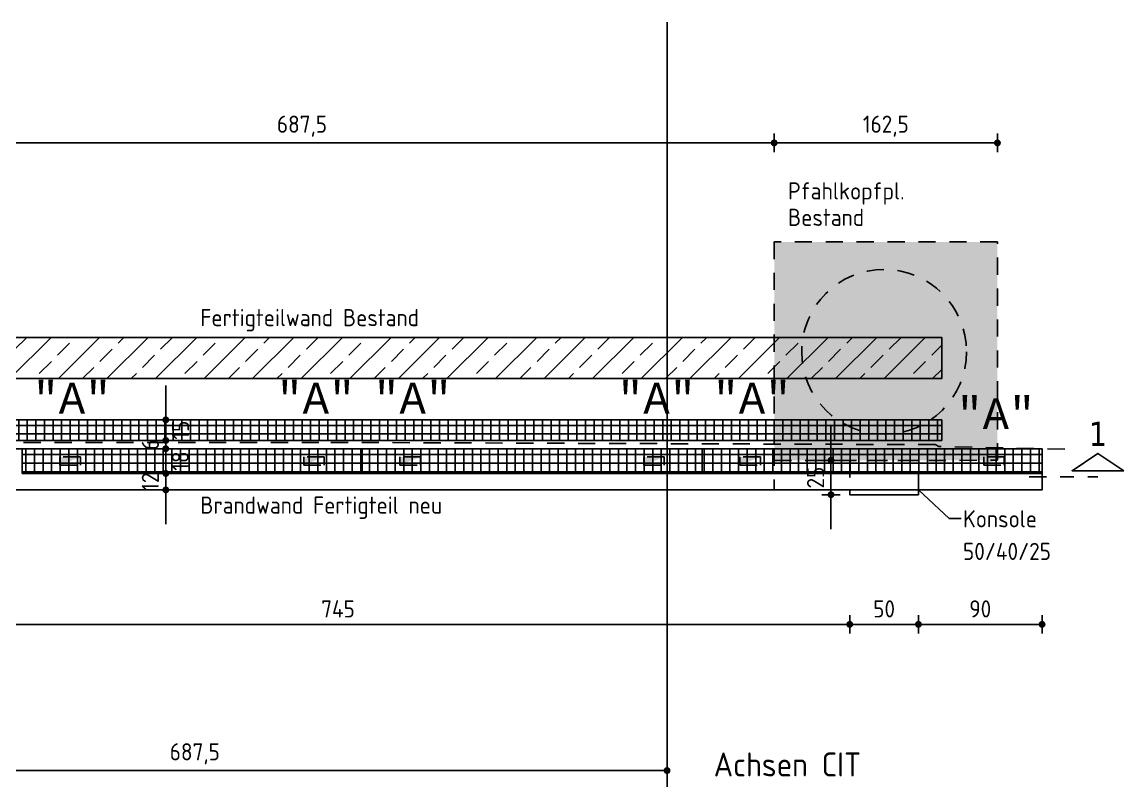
# Model space of a CAD drawing. Extents: x -17 to 300, y 24 to 138.
# Drawn here: x 262.12 to 270.14, y 116.78 to 122.34 of the extents above; entities that cross this region are included whole.
import ezdxf
from ezdxf.enums import TextEntityAlignment as Align

# ---------------------------------------------------------------- set-up
doc = ezdxf.new("R2010")
doc.units = 0
doc.header["$LTSCALE"] = 0.5
doc.header["$MEASUREMENT"] = 0
doc.header["$PDMODE"] = 2
for name, pattern in [('AUSGEZOGEN', [1000.01, 1000, 0.01]), ('DASHDOTSMALL', [1.05, 0.5, -0.25, 0.05, -0.25]), ('HIDDEN', [0.375, 0.25, -0.125]), ('STRICHPUNKT2', [0.55, 0.25, -0.125, 0.05, -0.125])]:
    doc.linetypes.add(name, pattern=pattern)
doc.layers.get('Defpoints').update_dxf_attribs({"linetype": 'CONTINUOUS'})
for name, color, linetype in [('ACHSEN', 7, 'CONTINUOUS'), ('BETON', 7, 'CONTINUOUS'), ('DD', 7, 'CONTINUOUS'), ('MASSE', 7, 'CONTINUOUS'), ('SCHNITTE', 7, 'CONTINUOUS'), ('TEXT', 7, 'CONTINUOUS')]:
    doc.layers.add(name, color=color, linetype=linetype)
doc.styles.add('HELV', font='tahoma.ttf')
doc.styles.add('mono', font='monos.ttf')
doc.styles.add('TXT', font='isocp.shx')
doc.dimstyles.new('DOT_I', dxfattribs={"dimscale": 0.5, "dimtxt": 0.25, "dimasz": 0.25, "dimexe": 0.1, "dimexo": 0.3, "dimgap": 0.1, "dimtad": 1, "dimdec": 3, "dimzin": 3, "dimtxsty": 'TXT', "dimblk": 'DOT', "dimblk1": 'DOT', "dimblk2": 'DOT', "dimsah": 1, "dimcen": 0.1, "dimse1": 1, "dimse2": 1, "dimazin": 0, "dimtfac": 1, "dimtdec": 4, "dimtix": 1, "dimtmove": 2, "dimatfit": 3, "dimldrblk": 'DOT', "dimfxl": 0, "dimtvp": 1, "dimtolj": 1, "dimtzin": 0, "dimarcsym": 0})
pattern_1 = [(90, (0.27363, 68.44647), (-0.0625, 0), []), (180, (0.27363, 68.44647), (-7e-18, -0.0625), [])]

# ---------------------------------------------------------------- blocks, each defined once
blk = doc.blocks.new('DOT')
at = {"layer": 'MASSE', "color": 7, "linetype": 'Continuous'}
for p, q in [((0, 0), (-1, 0)), ((0, 0.54), (0, -0.54))]:
    blk.add_line(p, q, dxfattribs=at)
at = {"layer": 'MASSE', "color": 7, "linetype": 'Continuous', "const_width": 0.2}
blk.add_lwpolyline([(-0.1, 0, 1), (0.1, 0, 1)], format="xyb", close=True, dxfattribs=at)
blk = doc.blocks.new('*D125')
at = {"layer": 'Defpoints', "color": 0, "linetype": 'AUSGEZOGEN', "transparency": 16777216}
for p in [(260.7206, 121.4643), (267.5956, 121.4643), (267.5956, 121.4643)]:
    blk.add_point(p, dxfattribs=at)
at = {"layer": 'MASSE', "color": 0, "linetype": 'AUSGEZOGEN', "lineweight": -2, "transparency": 16777216}
blk.add_line((260.8456, 121.4643), (267.4706, 121.4643), dxfattribs=at)
at = {"layer": 'MASSE', "color": 0, "linetype": 'AUSGEZOGEN', "lineweight": -2, "transparency": 16777216, "xscale": 0.125, "yscale": 0.125, "zscale": 0.125, "rotation": 180}
blk.add_blockref('DOT', (260.7206, 121.4643), dxfattribs=at)
at = {"layer": 'MASSE', "color": 0, "linetype": 'AUSGEZOGEN', "lineweight": -2, "transparency": 16777216, "xscale": 0.125, "yscale": 0.125, "zscale": 0.125}
blk.add_blockref('DOT', (267.5956, 121.4643), dxfattribs=at)
at = {"layer": 'MASSE', "color": 0, "linetype": 'AUSGEZOGEN', "transparency": 16777216, "insert": (264.1581, 121.5862), "char_height": 0.125, "attachment_point": 5, "style": 'TXT'}
blk.add_mtext('\\A1;687,5', dxfattribs=at)
blk = doc.blocks.new('*D126')
at = {"layer": 'Defpoints', "color": 0, "linetype": 'AUSGEZOGEN', "transparency": 16777216}
for p in [(267.5956, 121.4643), (269.2206, 121.4643), (269.2206, 121.4643)]:
    blk.add_point(p, dxfattribs=at)
at = {"layer": 'MASSE', "color": 0, "linetype": 'AUSGEZOGEN', "lineweight": -2, "transparency": 16777216}
blk.add_line((267.7206, 121.4643), (269.0956, 121.4643), dxfattribs=at)
at = {"layer": 'MASSE', "color": 0, "linetype": 'AUSGEZOGEN', "lineweight": -2, "transparency": 16777216, "xscale": 0.125, "yscale": 0.125, "zscale": 0.125, "rotation": 180}
blk.add_blockref('DOT', (267.5956, 121.4643), dxfattribs=at)
at = {"layer": 'MASSE', "color": 0, "linetype": 'AUSGEZOGEN', "lineweight": -2, "transparency": 16777216, "xscale": 0.125, "yscale": 0.125, "zscale": 0.125}
blk.add_blockref('DOT', (269.2206, 121.4643), dxfattribs=at)
at = {"layer": 'MASSE', "color": 0, "linetype": 'AUSGEZOGEN', "transparency": 16777216, "insert": (268.4081, 121.5862), "char_height": 0.125, "attachment_point": 5, "style": 'TXT'}
blk.add_mtext('\\A1;162,5', dxfattribs=at)
blk = doc.blocks.new('*D137')
at = {"layer": 'Defpoints', "color": 0, "linetype": 'AUSGEZOGEN', "transparency": 16777216}
for p in [(260.6956, 117.9604), (268.1456, 117.9604), (268.1456, 117.9604)]:
    blk.add_point(p, dxfattribs=at)
at = {"layer": 'MASSE', "color": 0, "linetype": 'AUSGEZOGEN', "lineweight": -2, "transparency": 16777216}
blk.add_line((260.8206, 117.9604), (268.0206, 117.9604), dxfattribs=at)
at = {"layer": 'MASSE', "color": 0, "linetype": 'AUSGEZOGEN', "lineweight": -2, "transparency": 16777216, "xscale": 0.125, "yscale": 0.125, "zscale": 0.125, "rotation": 180}
blk.add_blockref('DOT', (260.6956, 117.9604), dxfattribs=at)
at = {"layer": 'MASSE', "color": 0, "linetype": 'AUSGEZOGEN', "lineweight": -2, "transparency": 16777216, "xscale": 0.125, "yscale": 0.125, "zscale": 0.125}
blk.add_blockref('DOT', (268.1456, 117.9604), dxfattribs=at)
at = {"layer": 'MASSE', "color": 0, "linetype": 'AUSGEZOGEN', "transparency": 16777216, "insert": (264.4206, 118.0729), "char_height": 0.125, "attachment_point": 5, "style": 'TXT'}
blk.add_mtext('\\A1;745', dxfattribs=at)
blk = doc.blocks.new('*D138')
at = {"layer": 'Defpoints', "color": 0, "linetype": 'AUSGEZOGEN', "transparency": 16777216}
for p in [(268.1456, 117.9604), (268.6456, 117.9604), (268.6456, 117.9604)]:
    blk.add_point(p, dxfattribs=at)
at = {"layer": 'MASSE', "color": 0, "linetype": 'AUSGEZOGEN', "lineweight": -2, "transparency": 16777216}
blk.add_line((268.2706, 117.9604), (268.5206, 117.9604), dxfattribs=at)
at = {"layer": 'MASSE', "color": 0, "linetype": 'AUSGEZOGEN', "lineweight": -2, "transparency": 16777216, "xscale": 0.125, "yscale": 0.125, "zscale": 0.125, "rotation": 180}
blk.add_blockref('DOT', (268.1456, 117.9604), dxfattribs=at)
at = {"layer": 'MASSE', "color": 0, "linetype": 'AUSGEZOGEN', "lineweight": -2, "transparency": 16777216, "xscale": 0.125, "yscale": 0.125, "zscale": 0.125}
blk.add_blockref('DOT', (268.6456, 117.9604), dxfattribs=at)
at = {"layer": 'MASSE', "color": 0, "linetype": 'AUSGEZOGEN', "transparency": 16777216, "insert": (268.3956, 118.0729), "char_height": 0.125, "attachment_point": 5, "style": 'TXT'}
blk.add_mtext('\\A1;50', dxfattribs=at)
blk = doc.blocks.new('*D139')
at = {"layer": 'Defpoints', "color": 0, "linetype": 'AUSGEZOGEN', "transparency": 16777216}
for p in [(268.6456, 117.9604), (269.5456, 117.9604), (269.5456, 117.9604)]:
    blk.add_point(p, dxfattribs=at)
at = {"layer": 'MASSE', "color": 0, "linetype": 'AUSGEZOGEN', "lineweight": -2, "transparency": 16777216}
blk.add_line((268.7706, 117.9604), (269.4206, 117.9604), dxfattribs=at)
at = {"layer": 'MASSE', "color": 0, "linetype": 'AUSGEZOGEN', "lineweight": -2, "transparency": 16777216, "xscale": 0.125, "yscale": 0.125, "zscale": 0.125, "rotation": 180}
blk.add_blockref('DOT', (268.6456, 117.9604), dxfattribs=at)
at = {"layer": 'MASSE', "color": 0, "linetype": 'AUSGEZOGEN', "lineweight": -2, "transparency": 16777216, "xscale": 0.125, "yscale": 0.125, "zscale": 0.125}
blk.add_blockref('DOT', (269.5456, 117.9604), dxfattribs=at)
at = {"layer": 'MASSE', "color": 0, "linetype": 'AUSGEZOGEN', "transparency": 16777216, "insert": (269.0956, 118.0729), "char_height": 0.125, "attachment_point": 5, "style": 'TXT'}
blk.add_mtext('\\A1;90', dxfattribs=at)
blk = doc.blocks.new('*D143')
at = {"layer": 'Defpoints', "color": 0, "linetype": 'AUSGEZOGEN', "transparency": 16777216}
for p in [(268.0091, 119.1538), (268.0091, 118.9038), (268.0091, 118.9038)]:
    blk.add_point(p, dxfattribs=at)
at = {"layer": 'MASSE', "color": 0, "linetype": 'AUSGEZOGEN', "lineweight": -2, "transparency": 16777216}
for p, q in [((268.0091, 119.2788), (268.0091, 119.4038)), ((268.0091, 119.1538), (268.0091, 118.9038)), ((268.0091, 118.7788), (268.0091, 118.6538))]:
    blk.add_line(p, q, dxfattribs=at)
at = {"layer": 'MASSE', "color": 0, "linetype": 'AUSGEZOGEN', "lineweight": -2, "transparency": 16777216, "xscale": 0.125, "yscale": 0.125, "zscale": 0.125}
for p, rotation in [((268.0091, 119.1538), 270), ((268.0091, 118.9038), 90)]:
    blk.add_blockref('DOT', p, dxfattribs=dict(at, rotation=rotation))
at = {"layer": 'MASSE', "color": 0, "linetype": 'AUSGEZOGEN', "transparency": 16777216, "insert": (267.8966, 119.0288), "char_height": 0.125, "attachment_point": 5, "rotation": 90, "style": 'TXT'}
blk.add_mtext('\\A1;25', dxfattribs=at)
blk = doc.blocks.new('SCHN-2')
at = {"layer": 'SCHNITTE', "color": 6, "linetype": 'Continuous'}
blk.add_lwpolyline([(0.378, 0.088), (0, 0.34), (-0.378, 0.088)], close=True, dxfattribs=at)
at = {"layer": 'SCHNITTE', "color": 1, "linetype": 'DASHDOTSMALL', "style": 'HELV'}
blk.add_attdef('SCHN-2', text='', height=0.35, dxfattribs=at).set_placement((0, 0.45), align=Align.CENTER)
blk = doc.blocks.new('*D163')
at = {"layer": 'Defpoints', "color": 0, "linetype": 'AUSGEZOGEN', "transparency": 16777216}
for p in [(263.167, 119.4489), (263.167, 119.4489), (263.167, 119.2989)]:
    blk.add_point(p, dxfattribs=at)
at = {"layer": 'MASSE', "color": 0, "linetype": 'AUSGEZOGEN', "lineweight": -2, "transparency": 16777216}
for p, q in [((263.167, 119.5739), (263.167, 119.6989)), ((263.167, 119.2989), (263.167, 119.4489)), ((263.167, 119.1739), (263.167, 119.0489))]:
    blk.add_line(p, q, dxfattribs=at)
at = {"layer": 'MASSE', "color": 0, "linetype": 'AUSGEZOGEN', "lineweight": -2, "transparency": 16777216, "xscale": 0.125, "yscale": 0.125, "zscale": 0.125}
for p, rotation in [((263.167, 119.4489), 270), ((263.167, 119.2989), 90)]:
    blk.add_blockref('DOT', p, dxfattribs=dict(at, rotation=rotation))
at = {"layer": 'MASSE', "color": 0, "linetype": 'AUSGEZOGEN', "transparency": 16777216, "insert": (263.274, 119.3739), "char_height": 0.125, "attachment_point": 5, "rotation": 90, "style": 'TXT'}
blk.add_mtext('\\A1;15', dxfattribs=at)
blk = doc.blocks.new('*D164')
at = {"layer": 'Defpoints', "color": 0, "linetype": 'AUSGEZOGEN', "transparency": 16777216}
for p in [(263.167, 119.2989), (263.167, 119.2389), (263.167, 119.2389)]:
    blk.add_point(p, dxfattribs=at)
at = {"layer": 'MASSE', "color": 0, "linetype": 'AUSGEZOGEN', "lineweight": -2, "transparency": 16777216}
for p, q in [((263.167, 119.4239), (263.167, 119.5489)), ((263.167, 119.2989), (263.167, 119.2389)), ((263.167, 119.1139), (263.167, 118.9889))]:
    blk.add_line(p, q, dxfattribs=at)
at = {"layer": 'MASSE', "color": 0, "linetype": 'AUSGEZOGEN', "lineweight": -2, "transparency": 16777216, "xscale": 0.125, "yscale": 0.125, "zscale": 0.125}
for p, rotation in [((263.167, 119.2989), 270), ((263.167, 119.2389), 90)]:
    blk.add_blockref('DOT', p, dxfattribs=dict(at, rotation=rotation))
at = {"layer": 'MASSE', "color": 0, "linetype": 'AUSGEZOGEN', "transparency": 16777216, "insert": (263.0545, 119.2689), "char_height": 0.125, "attachment_point": 5, "rotation": 90, "style": 'TXT'}
blk.add_mtext('\\A1;6', dxfattribs=at)
blk = doc.blocks.new('*D165')
at = {"layer": 'Defpoints', "color": 0, "linetype": 'AUSGEZOGEN', "transparency": 16777216}
for p in [(263.167, 119.2389), (263.167, 119.0589), (263.167, 119.0589)]:
    blk.add_point(p, dxfattribs=at)
at = {"layer": 'MASSE', "color": 0, "linetype": 'AUSGEZOGEN', "lineweight": -2, "transparency": 16777216}
for p, q in [((263.167, 119.3639), (263.167, 119.4889)), ((263.167, 119.2389), (263.167, 119.0589)), ((263.167, 118.9339), (263.167, 118.8089))]:
    blk.add_line(p, q, dxfattribs=at)
at = {"layer": 'MASSE', "color": 0, "linetype": 'AUSGEZOGEN', "lineweight": -2, "transparency": 16777216, "xscale": 0.125, "yscale": 0.125, "zscale": 0.125}
for p, rotation in [((263.167, 119.2389), 270), ((263.167, 119.0589), 90)]:
    blk.add_blockref('DOT', p, dxfattribs=dict(at, rotation=rotation))
at = {"layer": 'MASSE', "color": 0, "linetype": 'AUSGEZOGEN', "transparency": 16777216, "insert": (263.272, 119.1489), "char_height": 0.125, "attachment_point": 5, "rotation": 90, "style": 'TXT'}
blk.add_mtext('\\A1;18', dxfattribs=at)
blk = doc.blocks.new('*D117')
at = {"layer": 'Defpoints', "color": 0, "linetype": 'AUSGEZOGEN', "transparency": 16777216}
for p in [(263.167, 119.0589), (263.167, 118.9389), (263.167, 118.9389)]:
    blk.add_point(p, dxfattribs=at)
at = {"layer": 'MASSE', "color": 0, "linetype": 'AUSGEZOGEN', "lineweight": -2, "transparency": 16777216}
for p, q in [((263.167, 119.1839), (263.167, 119.3089)), ((263.167, 119.0589), (263.167, 118.9389)), ((263.167, 118.8139), (263.167, 118.6889))]:
    blk.add_line(p, q, dxfattribs=at)
at = {"layer": 'MASSE', "color": 0, "linetype": 'AUSGEZOGEN', "lineweight": -2, "transparency": 16777216, "xscale": 0.125, "yscale": 0.125, "zscale": 0.125}
for p, rotation in [((263.167, 119.0589), 270), ((263.167, 118.9389), 90)]:
    blk.add_blockref('DOT', p, dxfattribs=dict(at, rotation=rotation))
at = {"layer": 'MASSE', "color": 0, "linetype": 'AUSGEZOGEN', "transparency": 16777216, "insert": (263.0545, 118.9989), "char_height": 0.125, "attachment_point": 5, "rotation": 90, "style": 'TXT'}
blk.add_mtext('\\A1;12', dxfattribs=at)
blk = doc.blocks.new('*D269')
at = {"layer": 'Defpoints', "color": 0, "linetype": 'AUSGEZOGEN', "transparency": 16777216}
for p in [(259.9406, 116.8966), (266.8156, 116.8966), (266.8156, 116.8966)]:
    blk.add_point(p, dxfattribs=at)
at = {"layer": 'MASSE', "color": 0, "linetype": 'AUSGEZOGEN', "lineweight": -2, "transparency": 16777216}
blk.add_line((260.0656, 116.8966), (266.6906, 116.8966), dxfattribs=at)
at = {"layer": 'MASSE', "color": 0, "linetype": 'AUSGEZOGEN', "lineweight": -2, "transparency": 16777216, "xscale": 0.125, "yscale": 0.125, "zscale": 0.125, "rotation": 180}
blk.add_blockref('DOT', (259.9406, 116.8966), dxfattribs=at)
at = {"layer": 'MASSE', "color": 0, "linetype": 'AUSGEZOGEN', "lineweight": -2, "transparency": 16777216, "xscale": 0.125, "yscale": 0.125, "zscale": 0.125}
blk.add_blockref('DOT', (266.8156, 116.8966), dxfattribs=at)
at = {"layer": 'MASSE', "color": 0, "linetype": 'AUSGEZOGEN', "transparency": 16777216, "insert": (263.3781, 117.0185), "char_height": 0.125, "attachment_point": 5, "style": 'TXT'}
blk.add_mtext('\\A1;687,5', dxfattribs=at)

msp = doc.modelspace()

# ---------------------------------------------------------------- hatches: boundary and pattern name
at = {"layer": 'MASSE', "linetype": 'AUSGEZOGEN'}
h = msp.add_hatch(dxfattribs=at)
h.set_pattern_fill('ANSI33', color=9, style=0, double=1)
h.set_pattern_definition([(45, (-21.21605, 82.22096), (-0.1767767, 0.1767767), []), (45, (-21.03928, 82.22096), (-0.1767767, 0.1767767), [0.125, -0.0625])])
h.paths.add_polyline_path([(259.7206, 120.0489), (268.8156, 120.0489), (268.8156, 119.7489), (259.9206, 119.7489), (259.9206, 119.4489), (259.7206, 119.4489)])
h = msp.add_hatch(dxfattribs=at)
h.set_pattern_fill('ANSI37', color=9, scale=0.5, angle=45, style=0, double=1)
h.set_pattern_definition([(90, (-21.216054, 82.22096), (-0.0625, 0), []), (180, (-21.216054, 82.22096), (-7e-18, -0.0625), [])])
h.paths.add_polyline_path([(268.8156, 119.2989), (268.8156, 119.4489), (259.7206, 119.4489), (259.7206, 119.2989)])
h = msp.add_hatch(dxfattribs=at)
h.set_pattern_fill('ANSI37', color=9, scale=0.5, angle=45, style=0, double=1)
h.set_pattern_definition(pattern_1)
h.paths.add_polyline_path([(262.1206, 119.0589), (264.5956, 119.0589), (264.5956, 119.2389), (262.1206, 119.2389)])
h = msp.add_hatch(dxfattribs=at)
h.set_pattern_fill('ANSI37', color=9, scale=0.5, angle=45, style=0, double=1)
h.set_pattern_definition(pattern_1)
h.paths.add_polyline_path([(264.5956, 119.0589), (267.0706, 119.0589), (267.0706, 119.2389), (264.5956, 119.2389)])
h = msp.add_hatch(dxfattribs=at)
h.set_pattern_fill('ANSI37', color=9, scale=0.5, angle=45, style=0, double=1)
h.set_pattern_definition(pattern_1)
h.paths.add_polyline_path([(267.0706, 119.0589), (269.5456, 119.0589), (269.5456, 119.2389), (267.0706, 119.2389)])
at = {"layer": 'TEXT', "linetype": 'AUSGEZOGEN'}
msp.add_hatch(color=11, dxfattribs=at).paths.add_polyline_path([(269.2206, 119.1543), (269.2206, 120.7442), (267.5956, 120.7442), (267.5956, 119.1533)])

# ---------------------------------------------------------------- linework, layer by layer
at = {"layer": 'ACHSEN', "color": 140, "linetype": 'AUSGEZOGEN'}
msp.add_line((266.8156, 116.7771), (266.8156, 122.3439), dxfattribs=at)
at = {"layer": 'BETON', "color": 7, "linetype": 'HIDDEN'}
msp.add_line((267.5956, 119.2389), (267.5956, 118.9389), dxfattribs=at)
at = {"layer": 'BETON', "color": 9, "linetype": 'HIDDEN'}
for points in [[(269.2206, 119.1543), (269.2206, 120.7442), (267.5956, 120.7442), (267.5956, 119.1533)], [(262.3956, 119.1189), (262.5456, 119.1189), (262.5456, 119.1789), (262.3956, 119.1789)], [(264.1706, 119.1189), (264.3206, 119.1189), (264.3206, 119.1789), (264.1706, 119.1789)], [(264.8706, 119.1189), (265.0206, 119.1189), (265.0206, 119.1789), (264.8706, 119.1789)], [(266.6456, 119.1189), (266.7956, 119.1189), (266.7956, 119.1789), (266.6456, 119.1789)], [(267.3456, 119.1189), (267.4956, 119.1189), (267.4956, 119.1789), (267.3456, 119.1789)], [(269.1206, 119.1189), (269.2706, 119.1189), (269.2706, 119.1789), (269.1206, 119.1789)]]:
    msp.add_lwpolyline(points, close=True, dxfattribs=at)
at = {"layer": 'BETON', "color": 9, "linetype": 'AUSGEZOGEN'}
for points in [[(259.7206, 120.0489), (268.8156, 120.0489), (268.8156, 119.7489), (259.9206, 119.7489), (259.9206, 119.4489), (259.7206, 119.4489)], [(268.8156, 119.2989), (268.8156, 119.4489), (259.7206, 119.4489), (259.7206, 119.2989)]]:
    msp.add_lwpolyline(points, close=True, dxfattribs=at)
at = {"layer": 'BETON', "color": 9, "linetype": 'HIDDEN'}
msp.add_lwpolyline([(269.7112, 119.2353), (268.7942, 119.255), (268.7684, 119.2682), (264.2821, 119.2848), (259.9084, 119.2851), (259.9084, 119.2231), (259.6602, 119.2449), (259.6605, 119.2968), (259.0706, 119.3004), (256.6633, 119.3153), (252.1274, 119.309), (247.7004, 119.3222), (243.5836, 119.3222)], dxfattribs=at)
at = {"layer": 'BETON', "color": 6, "linetype": 'AUSGEZOGEN'}
msp.add_lwpolyline([(259.6597, 119.2389), (259.6597, 118.9389), (269.5456, 118.9389), (269.5456, 119.2389)], close=True, dxfattribs=at)
at = {"layer": 'BETON', "color": 7, "linetype": 'AUSGEZOGEN'}
for points in [[(262.1206, 119.0589), (264.5956, 119.0589), (264.5956, 119.2389), (262.1206, 119.2389)], [(264.5956, 119.0589), (267.0706, 119.0589), (267.0706, 119.2389), (264.5956, 119.2389)], [(267.0706, 119.0589), (269.5456, 119.0589), (269.5456, 119.2389), (267.0706, 119.2389)]]:
    msp.add_lwpolyline(points, close=True, dxfattribs=at)
at = {"layer": 'BETON', "color": 7, "linetype": 'HIDDEN'}
msp.add_lwpolyline([(268.6456, 118.9389), (268.6456, 119.1538), (268.1456, 119.1538), (268.1456, 118.9389)], dxfattribs=at)
at = {"layer": 'BETON', "color": 7, "linetype": 'AUSGEZOGEN'}
msp.add_lwpolyline([(268.1456, 118.9389), (268.1456, 118.9038), (268.6456, 118.9038), (268.6456, 118.9389)], dxfattribs=at)
at = {"layer": 'BETON', "color": 9, "linetype": 'HIDDEN'}
msp.add_circle((268.3956, 119.9442), 0.6, dxfattribs=at)
at = {"layer": 'DD', "color": 15, "linetype": 'AUSGEZOGEN'}
for points in [[(262.3956, 119.1189), (262.3956, 119.1789), (262.5456, 119.1789)], [(264.1706, 119.1189), (264.1706, 119.1789), (264.3206, 119.1789)], [(264.8706, 119.1189), (264.8706, 119.1789), (265.0206, 119.1789)], [(266.6456, 119.1189), (266.6456, 119.1789), (266.7956, 119.1789)], [(267.3456, 119.1189), (267.3456, 119.1789), (267.4956, 119.1789)], [(269.1206, 119.1189), (269.1206, 119.1789), (269.2706, 119.1789)]]:
    msp.add_solid(points, dxfattribs=at)
at = {"layer": 'SCHNITTE', "color": 6, "linetype": 'STRICHPUNKT2'}
msp.add_line((269.4526, 119.0344), (269.9526, 119.0344), dxfattribs=at)
at = {"layer": 'TEXT', "color": 7, "linetype": 'AUSGEZOGEN'}
msp.add_lwpolyline([(268.9562, 118.7316), (268.8687, 118.7316), (268.6456, 118.9392)], dxfattribs=at)

# ---------------------------------------------------------------- block references
at = {"layer": 'SCHNITTE', "color": 6, "linetype": 'STRICHPUNKT2', "xscale": 0.5, "yscale": 0.5, "zscale": 0.5}
msp.add_blockref('SCHN-2', (269.9526, 119.0344), dxfattribs=at).add_auto_attribs({'SCHN-2': '1'})

# ---------------------------------------------------------------- texts
at = {"layer": 'ACHSEN', "color": 6, "style": 'mono'}
for p in [(262.4841, 119.6069), (264.2591, 119.6069), (264.9641, 119.6069), (266.7391, 119.6069), (267.4341, 119.6069), (269.2091, 119.4936)]:
    msp.add_text('"A"', height=0.225, dxfattribs=at).set_placement(p, align=Align.MIDDLE_CENTER)
at = {"layer": 'TEXT', "color": 7, "linetype": 'AUSGEZOGEN', "style": 'TXT'}
for s, p in [('Pfahlkopfpl.', (267.6962, 121.0525)), ('Bestand', (267.6962, 120.8601)), ('Fertigteilwand Bestand', (263.4183, 120.1303)), ('Brandwand Fertigteil neu', (263.4183, 118.7657)), ('Konsole', (268.9702, 118.6663)), ('50/40/25', (268.9702, 118.4288))]:
    msp.add_text(s, height=0.125, dxfattribs=at).set_placement(p)
at = {"layer": 'TEXT', "color": 1, "linetype": 'AUSGEZOGEN', "style": 'TXT'}
msp.add_text('Achsen CIT ', height=0.175, dxfattribs=at).set_placement((267.1553, 116.8534))

# ---------------------------------------------------------------- dimensions: what is measured, and where the dimension line sits
at = {"layer": 'MASSE', "color": 7, "linetype": 'AUSGEZOGEN'}
for base, p1, p2, override, picture, middle in [((267.5956, 121.4643), (260.7206, 121.4643), (267.5956, 121.4643), {"dimdec": 1, "dimlfac": 100}, '*D125', (264.1581, 121.5862)), ((269.2206, 121.4643), (267.5956, 121.4643), (269.2206, 121.4643), {"dimdec": 1, "dimlfac": 100}, '*D126', (268.4081, 121.5862)), ((268.1456, 117.9604), (260.6956, 117.9604), (268.1456, 117.9604), {"dimdec": 0, "dimlfac": 100}, '*D137', (264.4206, 118.0729)), ((268.6456, 117.9604), (268.1456, 117.9604), (268.6456, 117.9604), {"dimdec": 0, "dimlfac": 100}, '*D138', (268.3956, 118.0729)), ((269.5456, 117.9604), (268.6456, 117.9604), (269.5456, 117.9604), {"dimdec": 0, "dimlfac": 100}, '*D139', (269.0956, 118.0729)), ((266.8156, 116.8966), (259.9406, 116.8966), (266.8156, 116.8966), {"dimdec": 1, "dimlfac": 100}, '*D269', (263.3781, 117.0185))]:
    dim = msp.add_linear_dim(base=base, p1=p1, p2=p2, dimstyle='DOT_I', override=override, dxfattribs=at)
    dim.commit()
    dim.dimension.update_dxf_attribs({"geometry": picture, "text_midpoint": middle})
for base, p1, p2, picture, middle in [((263.167, 119.4489), (263.167, 119.2989), (263.167, 119.4489), '*D163', (263.274, 119.3739)), ((263.167, 119.0589), (263.167, 119.2389), (263.167, 119.0589), '*D165', (263.272, 119.1489))]:
    dim = msp.add_linear_dim(base=base, p1=p1, p2=p2, angle=90, dimstyle='DOT_I', override={"dimdec": 0, "dimlfac": 100}, dxfattribs=at)
    dim.commit()
    dim.dimension.update_dxf_attribs({"geometry": picture, "text_midpoint": middle, "dimtype": 160})
for base, p1, p2, picture, middle in [((263.167, 119.2389), (263.167, 119.2989), (263.167, 119.2389), '*D164', (263.0545, 119.2689)), ((268.0091, 118.9038), (268.0091, 119.1538), (268.0091, 118.9038), '*D143', (267.8966, 119.0288)), ((263.167, 118.9389), (263.167, 119.0589), (263.167, 118.9389), '*D117', (263.0545, 118.9989))]:
    dim = msp.add_linear_dim(base=base, p1=p1, p2=p2, angle=90, dimstyle='DOT_I', override={"dimdec": 0, "dimlfac": 100}, dxfattribs=at)
    dim.commit()
    dim.dimension.update_dxf_attribs({"geometry": picture, "text_midpoint": middle})

doc.saveas('drawing.dxf')
